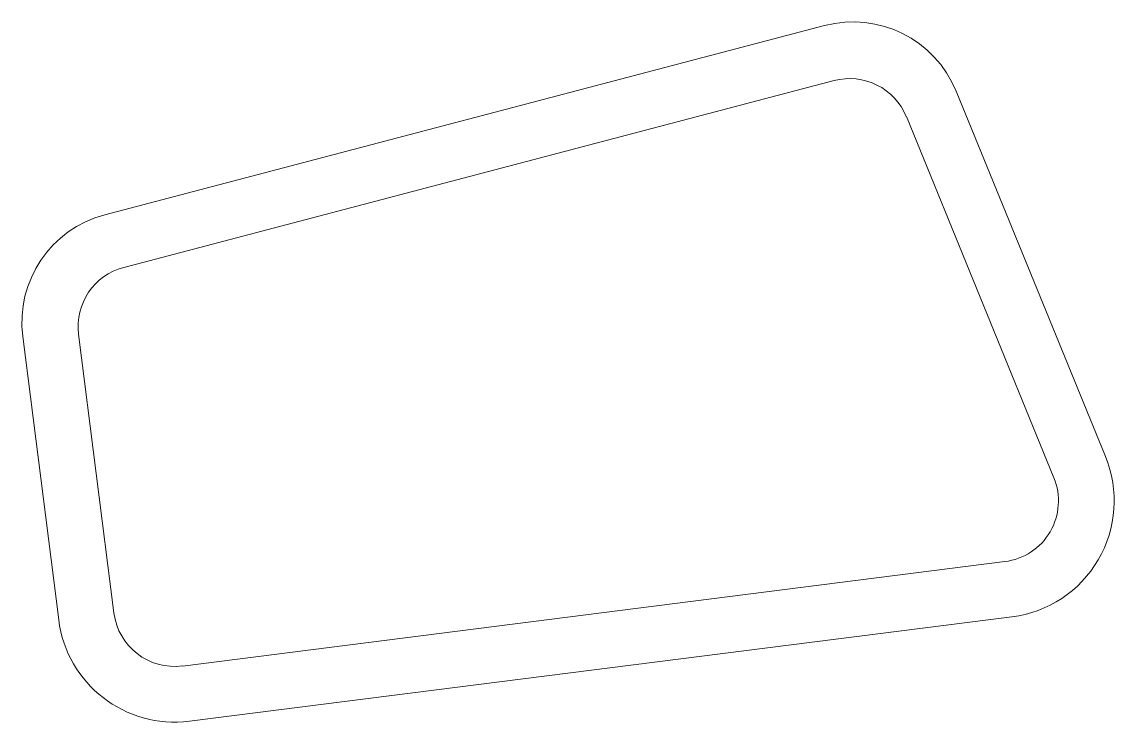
# Model space of a CAD drawing. Header units: metres. Extents: x 2713679.5 to 2713747.3, y 1226017.1 to 1226104.2.
# Drawn here: x 2713711.72 to 2713721.53, y 1226088.89 to 1226095.18 of the extents above; entities that cross this region are included whole.
import ezdxf

# ---------------------------------------------------------------- set-up
doc = ezdxf.new("R2010")
doc.units = ezdxf.units.M
doc.header["$MEASUREMENT"] = 0
doc.layers.add('plangrafiken', color=251, linetype='Continuous')

msp = doc.modelspace()

# ---------------------------------------------------------------- linework, layer by layer
at = {"layer": 'plangrafiken', "color": 7, "linetype": 'Continuous', "lineweight": 13}
for p, q in [((2713718.9341, 1226095.1494), (2713712.4697, 1226093.4495)), ((2713719.0189, 1226094.6547), (2713712.6393, 1226092.9771)), ((2713721.4563, 1226091.2771), (2713720.1141, 1226094.5606)), ((2713720.9934, 1226091.0879), (2713719.6679, 1226094.3308)), ((2713711.732, 1226092.3565), (2713712.0552, 1226089.8101)), ((2713712.2335, 1226092.376), (2713712.5512, 1226089.873)), ((2713713.166, 1226089.3966), (2713720.5536, 1226090.3342)), ((2713713.229, 1226088.9006), (2713720.6165, 1226089.8381))]:
    msp.add_line(p, q, dxfattribs=at)
for centre, radius, start, end in [((2713719.1884, 1226094.1822), 1, 22.23258, 104.73258), ((2713719.1587, 1226094.1227), 0.55, 22.23258, 104.73258), ((2713712.724, 1226092.4824), 1, 104.73258, 187.23258), ((2713712.7792, 1226092.4452), 0.55, 104.73258, 187.23258), ((2713720.4843, 1226090.8798), 1.05, 277.23258, 22.23258), ((2713720.4843, 1226090.8798), 0.55, 277.23258, 22.23258), ((2713713.0968, 1226089.9423), 1.05, 187.23258, 277.23258), ((2713713.0968, 1226089.9423), 0.55, 187.23258, 277.23258)]:
    msp.add_arc(centre, radius, start, end, dxfattribs=at)

doc.saveas('drawing.dxf')
